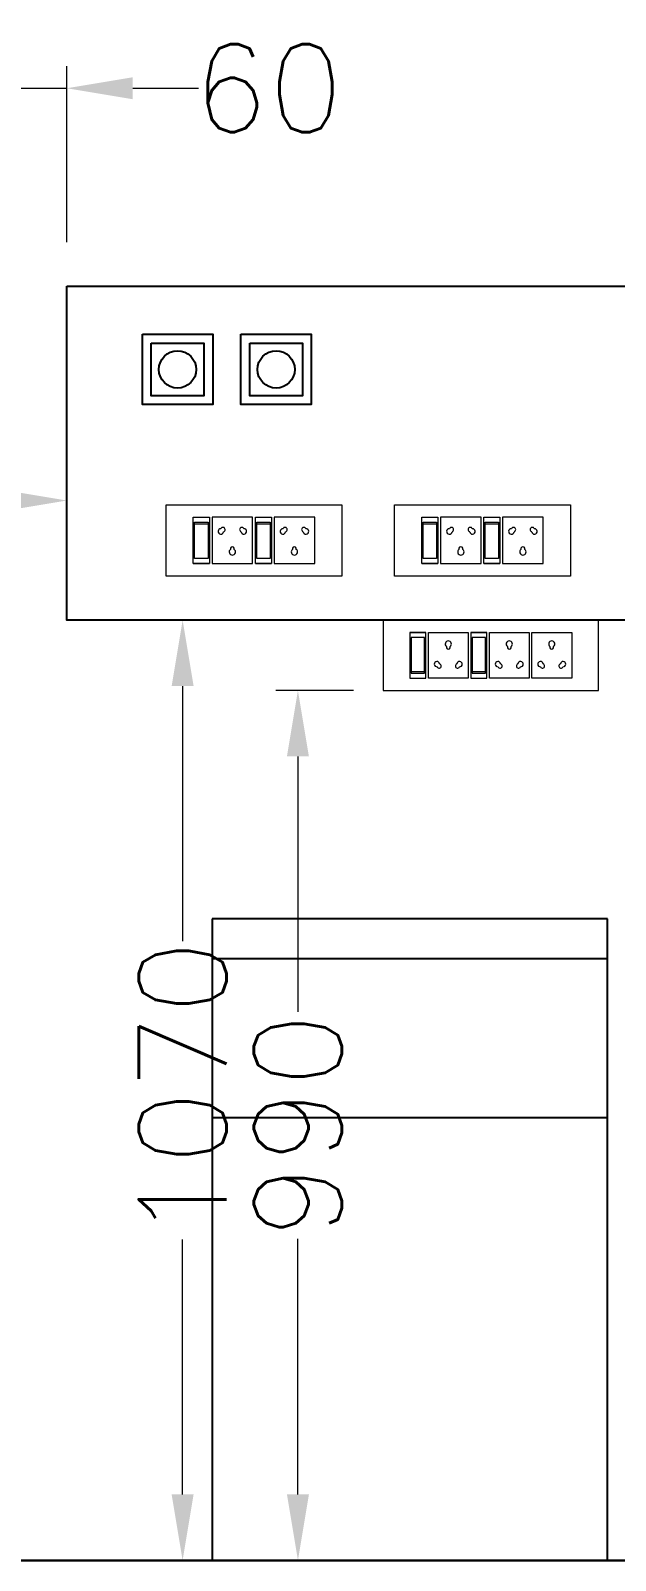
# Model space of a CAD drawing. Header units: millimetres. Extents: x 3552052 to 4144896, y -707811 to -630695.
# Drawn here: x 3662541 to 3663206, y -700186 to -698445 of the extents above; entities that cross this region are included whole.
import ezdxf

# ---------------------------------------------------------------- set-up
doc = ezdxf.new("R2010")
doc.units = ezdxf.units.MM
doc.header["$LTSCALE"] = 6
doc.header["$MEASUREMENT"] = 0
doc.layers.get('Defpoints').update_dxf_attribs({"linetype": 'CONTINUOUS', "lineweight": 0})
for name, color, linetype, lineweight in [('ELE-2NOS OF 6-16 RAW POWER SOCKET', 1, 'CONTINUOUS', 0), ('ELE-3NOS 6-16A POWER SOCKET', 5, 'CONTINUOUS', 0), ('ELE-4M UPS P.SB', 3, 'CONTINUOUS', 0), ('ELE. 2N0S OF 6-16 UPS SOCKETS', 191, 'CONTINUOUS', 0), ('EQP', 6, 'CONTINUOUS', 0), ('MEP_HVAC_RA_DUCT', 1, 'CONTINUOUS', 0)]:
    doc.layers.add(name, color=color, linetype=linetype, lineweight=lineweight)
doc.styles.add('ROMANS', font='romans.shx')
doc.dimstyles.new('AEPL1', dxfattribs={"dimtxt": 100, "dimasz": 75, "dimexe": 25, "dimexo": 50, "dimtad": 0, "dimdec": 0, "dimtxsty": 'ROMANS', "dimcen": 2.5, "dimclrd": 7, "dimclre": 7, "dimclrt": 7, "dimadec": 0, "dimazin": 0, "dimtfac": 1, "dimtdec": 0, "dimtmove": 0, "dimatfit": 3, "dimfxl": 1, "dimlwd": 0, "dimlwe": 0, "dimarcsym": 0})

# ---------------------------------------------------------------- blocks, each defined once
blk = doc.blocks.new('543WYH')
at = {"layer": 'ELE-2NOS OF 6-16 RAW POWER SOCKET', "color": 30, "linetype": 'ByBlock', "lineweight": 0}
for p, q in [((-123.5, -57), (-123.5, -90.8)), ((-26.5, -57), (-123.5, -57)), ((-26.5, -57), (-123.5, -57)), ((-113, -59.8), (-113, -88)), ((-37, -59.8), (-113, -59.8)), ((-109.6, -59.8), (-109.6, -88)), ((-37, -88), (-37, -59.8)), ((-26.5, -57), (-26.5, -90.8)), ((-26.5, -90.8), (-26.5, -57)), ((-123.5, -90.8), (-26.5, -90.8)), ((-123.5, -96.4), (-26.5, -96.4)), ((-123.5, -181.4), (-123.5, -96.4)), ((-113, -88), (-37, -88)), ((-26.5, -96.4), (-26.5, -181.4)), ((-26.5, -181.4), (-123.5, -181.4)), ((-123.5, -187.1), (-123.5, -220.9)), ((-26.5, -187.1), (-123.5, -187.1)), ((-26.5, -187.1), (-123.5, -187.1)), ((-113, -189.9), (-113, -218)), ((-37, -189.9), (-113, -189.9)), ((-109.6, -189.9), (-109.6, -218)), ((-37, -218), (-37, -189.9)), ((-26.5, -187.1), (-26.5, -220.9)), ((-26.5, -220.9), (-26.5, -187.1)), ((-123.5, -220.9), (-26.5, -220.9)), ((-123.5, -311.5), (-123.5, -226.5)), ((-123.5, -226.5), (-26.5, -226.5)), ((-113, -218), (-37, -218)), ((-26.5, -226.5), (-26.5, -311.5)), ((-26.5, -311.5), (-123.5, -311.5)), ((-123.5, -402.2), (-123.5, -317.1)), ((-123.5, -317.1), (-26.5, -317.1)), ((-26.5, -317.1), (-26.5, -402.2)), ((-26.5, -402.2), (-123.5, -402.2))]:
    blk.add_line(p, q, dxfattribs=at)
blk.add_lwpolyline([(-150, 0), (-150, -459.1), (0, -459.1), (0, 0)], close=True, dxfattribs=at)
for centre, radius, start, end in [((-97.9, -119.2), 4.6, 112.6838, 345.0951), ((-93.9, -114.7), 5.7, 275.2689, 182.51), ((-97.9, -158.6), 4.6, 14.9049, 247.3162), ((-93.9, -163.1), 5.7, 177.49, 84.7311), ((-57.7, -138.9), 4.22, 71.4031, 288.5969), ((-51, -138.9), 6.62, 217.1584, 142.8416), ((-97.9, -249.3), 4.6, 112.6838, 345.0951), ((-93.9, -244.8), 5.7, 275.2689, 182.51), ((-97.9, -288.7), 4.6, 14.9049, 247.3162), ((-93.9, -293.2), 5.7, 177.49, 84.7311), ((-57.7, -269), 4.22, 71.4031, 288.5969), ((-51, -269), 6.62, 217.1584, 142.8416), ((-97.9, -339.9), 4.6, 112.6838, 345.0951), ((-93.9, -335.4), 5.7, 275.2689, 182.51), ((-57.7, -359.7), 4.22, 71.4031, 288.5969), ((-51, -359.7), 6.62, 217.1584, 142.8416), ((-97.9, -379.4), 4.6, 14.9049, 247.3162), ((-93.9, -383.9), 5.7, 177.49, 84.7311)]:
    blk.add_arc(centre, radius, start, end, dxfattribs=at)
blk = doc.blocks.new('5Y3AQY')
at = {"layer": 'ELE. 2N0S OF 6-16 UPS SOCKETS', "color": 72, "lineweight": 0}
for p, q in [((-311.5, -26.5), (-277.7, -26.5)), ((-311.5, -123.5), (-311.5, -26.5)), ((-311.5, -123.5), (-311.5, -26.5)), ((-277.7, -26.5), (-277.7, -123.5)), ((-272.1, -26.5), (-272.1, -123.5)), ((-187.1, -26.5), (-272.1, -26.5)), ((-187.1, -123.5), (-187.1, -26.5)), ((-181.4, -26.5), (-147.6, -26.5)), ((-181.4, -123.5), (-181.4, -26.5)), ((-181.4, -123.5), (-181.4, -26.5)), ((-147.6, -26.5), (-147.6, -123.5)), ((-57, -26.5), (-142, -26.5)), ((-142, -26.5), (-142, -123.5)), ((-57, -123.5), (-57, -26.5)), ((-308.7, -37), (-280.5, -37)), ((-308.7, -113), (-308.7, -37)), ((-308.7, -40.4), (-280.5, -40.4)), ((-280.5, -37), (-280.5, -113)), ((-178.6, -37), (-150.4, -37)), ((-178.6, -113), (-178.6, -37)), ((-178.6, -40.4), (-150.4, -40.4)), ((-150.4, -37), (-150.4, -113)), ((-311.5, -123.5), (-277.7, -123.5)), ((-277.7, -123.5), (-311.5, -123.5)), ((-280.5, -113), (-308.7, -113)), ((-272.1, -123.5), (-187.1, -123.5)), ((-181.4, -123.5), (-147.6, -123.5)), ((-147.6, -123.5), (-181.4, -123.5)), ((-150.4, -113), (-178.6, -113)), ((-142, -123.5), (-57, -123.5))]:
    blk.add_line(p, q, dxfattribs=at)
blk.add_lwpolyline([(-368.5, 0), (0, 0), (0, -150), (-368.5, -150)], close=True, dxfattribs=at)
for centre, radius, start, end in [((-253.8, -56.1), 5.7, 87.49, 354.7311), ((-249.3, -52.1), 4.6, 284.9049, 157.3162), ((-209.8, -52.1), 4.6, 22.6838, 255.0951), ((-205.3, -56.1), 5.7, 185.2689, 92.51), ((-123.7, -56.1), 5.7, 87.49, 354.7311), ((-119.2, -52.1), 4.6, 284.9049, 157.3162), ((-79.7, -52.1), 4.6, 22.6838, 255.0951), ((-75.2, -56.1), 5.7, 185.2689, 92.51), ((-229.6, -99), 6.62, 127.1584, 52.8416), ((-229.6, -92.3), 4.22, 341.4031, 198.5969), ((-99.5, -99), 6.62, 127.1584, 52.8416), ((-99.5, -92.3), 4.22, 341.4031, 198.5969)]:
    blk.add_arc(centre, radius, start, end, dxfattribs=at)
blk = doc.blocks.new('*D168')
at = {"layer": 'Defpoints', "color": 0, "transparency": 16777216}
for p in [(3662958.3, -699195.7), (3662844.9, -700185.7), (3662958.3, -700185.7)]:
    blk.add_point(p, dxfattribs=at)
at = {"layer": 'ELE-4M UPS P.SB', "color": 7, "lineweight": 0, "transparency": 16777216}
for p, q in [((3662908.3, -699195.7), (3662819.9, -699195.7)), ((3662844.9, -699270.7), (3662844.9, -699561.5)), ((3662844.9, -700110.7), (3662844.9, -699819.9)), ((3662908.3, -700185.7), (3662819.9, -700185.7))]:
    blk.add_line(p, q, dxfattribs=at)
at = {"layer": 'ELE-4M UPS P.SB', "color": 7, "transparency": 16777216}
for points in [[(3662832.4, -699270.7), (3662857.4, -699270.7), (3662844.9, -699195.7)], [(3662832.4, -700110.7), (3662857.4, -700110.7), (3662844.9, -700185.7)]]:
    blk.add_solid(points, dxfattribs=at)
at = {"layer": 'ELE-4M UPS P.SB', "color": 7, "lineweight": -3, "transparency": 16777216, "insert": (3662844.9, -699690.7), "char_height": 100, "attachment_point": 5, "rotation": 90, "style": 'ROMANS'}
blk.add_mtext('990', dxfattribs=at)
blk = doc.blocks.new('*D169')
at = {"layer": 'Defpoints', "color": 0, "transparency": 16777216}
for p in [(3662581.9, -699115.7), (3662581.9, -700185.7), (3662713.7, -700185.7)]:
    blk.add_point(p, dxfattribs=at)
at = {"layer": 'ELE-4M UPS P.SB', "color": 7, "lineweight": 0, "transparency": 16777216}
for p, q in [((3662631.9, -699115.7), (3662738.7, -699115.7)), ((3662713.7, -699190.7), (3662713.7, -699481.1)), ((3662713.7, -700110.7), (3662713.7, -699820.4)), ((3662631.9, -700185.7), (3662738.7, -700185.7))]:
    blk.add_line(p, q, dxfattribs=at)
at = {"layer": 'ELE-4M UPS P.SB', "color": 7, "transparency": 16777216}
for points in [[(3662701.2, -699190.7), (3662726.2, -699190.7), (3662713.7, -699115.7)], [(3662701.2, -700110.7), (3662726.2, -700110.7), (3662713.7, -700185.7)]]:
    blk.add_solid(points, dxfattribs=at)
at = {"layer": 'ELE-4M UPS P.SB', "color": 7, "lineweight": -3, "transparency": 16777216, "insert": (3662713.7, -699650.7), "char_height": 100, "attachment_point": 5, "rotation": 90, "style": 'ROMANS'}
blk.add_mtext('1070', dxfattribs=at)
blk = doc.blocks.new('*D172')
at = {"layer": 'Defpoints', "color": 0, "transparency": 16777216}
for p in [(3662581.9, -698510.4), (3662521.9, -698655.7), (3662581.9, -698735.7)]:
    blk.add_point(p, dxfattribs=at)
at = {"layer": 'ELE-4M UPS P.SB', "color": 7, "lineweight": 0, "transparency": 16777216}
for p, q in [((3662521.9, -698605.7), (3662521.9, -698485.4)), ((3662581.9, -698685.7), (3662581.9, -698485.4)), ((3662446.9, -698510.4), (3662371.9, -698510.4)), ((3662521.9, -698510.4), (3662581.9, -698510.4)), ((3662656.9, -698510.4), (3662731.9, -698510.4))]:
    blk.add_line(p, q, dxfattribs=at)
at = {"layer": 'ELE-4M UPS P.SB', "color": 7, "transparency": 16777216}
for points in [[(3662446.9, -698497.9), (3662446.9, -698522.9), (3662521.9, -698510.4)], [(3662656.9, -698497.9), (3662656.9, -698522.9), (3662581.9, -698510.4)]]:
    blk.add_solid(points, dxfattribs=at)
at = {"layer": 'ELE-4M UPS P.SB', "color": 7, "lineweight": -3, "transparency": 16777216, "insert": (3662811.1, -698510.4), "char_height": 100, "attachment_point": 5, "style": 'ROMANS'}
blk.add_mtext('60', dxfattribs=at)
blk = doc.blocks.new('*D175')
at = {"layer": 'Defpoints', "color": 0, "transparency": 16777216}
for p in [(3661191.9, -698925.7), (3662581.9, -698925.7), (3661191.9, -698979.6)]:
    blk.add_point(p, dxfattribs=at)
at = {"layer": 'ELE-4M UPS P.SB', "color": 7, "lineweight": 0, "transparency": 16777216}
for p, q in [((3661191.9, -698975.7), (3661191.9, -699004.6)), ((3661266.9, -698979.6), (3661717.3, -698979.6)), ((3662506.9, -698979.6), (3662056.6, -698979.6)), ((3662581.9, -698975.7), (3662581.9, -699004.6))]:
    blk.add_line(p, q, dxfattribs=at)
at = {"layer": 'ELE-4M UPS P.SB', "color": 7, "transparency": 16777216}
for points in [[(3661266.9, -698967.1), (3661266.9, -698992.1), (3661191.9, -698979.6)], [(3662506.9, -698967.1), (3662506.9, -698992.1), (3662581.9, -698979.6)]]:
    blk.add_solid(points, dxfattribs=at)
at = {"layer": 'ELE-4M UPS P.SB', "color": 7, "lineweight": -3, "transparency": 16777216, "insert": (3661886.9, -698979.6), "char_height": 100, "attachment_point": 5, "style": 'ROMANS'}
blk.add_mtext('1390', dxfattribs=at)

msp = doc.modelspace()

# ---------------------------------------------------------------- linework, layer by layer
at = {"layer": 'ELE-4M UPS P.SB', "color": 4, "lineweight": -3}
msp.add_lwpolyline([(3662581.9, -698735.7), (3664047.6, -698735.7), (3664047.6, -699115.7), (3662581.9, -699115.7)], close=True, dxfattribs=at)
at = {"layer": 'ELE-4M UPS P.SB', "color": 0, "lineweight": -3}
for points in [[(3662667.9, -698790.4), (3662747.9, -698790.4), (3662747.9, -698870.4), (3662667.9, -698870.4)], [(3662780.1, -698790.4), (3662860.1, -698790.4), (3662860.1, -698870.4), (3662780.1, -698870.4)], [(3662677.9, -698800.4), (3662737.9, -698800.4), (3662737.9, -698860.4), (3662677.9, -698860.4)], [(3662790.1, -698800.4), (3662850.1, -698800.4), (3662850.1, -698860.4), (3662790.1, -698860.4)]]:
    msp.add_lwpolyline(points, close=True, dxfattribs=at)
for centre in [(3662707.9, -698830.4), (3662820.1, -698830.4)]:
    msp.add_circle(centre, 21.2, dxfattribs=at)
at = {"layer": 'EQP', "lineweight": -3}
for p, q in [((3663197.3, -699455.7), (3662747.3, -699455.7)), ((3662747.3, -699455.7), (3662747.3, -700185.7)), ((3663197.3, -700185.7), (3663197.3, -699455.7)), ((3663197.3, -699501.3), (3662747.3, -699501.3)), ((3663197.3, -699682), (3662747.3, -699682)), ((3662747.3, -700185.7), (3663197.3, -700185.7))]:
    msp.add_line(p, q, dxfattribs=at)
at = {"layer": 'MEP_HVAC_RA_DUCT', "color": 7, "lineweight": 30}
msp.add_lwpolyline([(3665751.9, -700185.7), (3659191.9, -700185.7)], dxfattribs=at)

# ---------------------------------------------------------------- block references
at = {"layer": 'ELE-3NOS 6-16A POWER SOCKET', "color": 254, "lineweight": -3, "true_color": 0xdebad0, "xscale": 0.5333333333333333, "yscale": 0.5333333333333333, "zscale": 0.5333333333333333, "rotation": 90}
msp.add_blockref('543WYH', (3662941.9, -699115.7), dxfattribs=at)
at = {"layer": 'ELE. 2N0S OF 6-16 UPS SOCKETS', "color": 3, "lineweight": -3, "xscale": 0.5427728613564214, "yscale": 0.5427728613564214, "zscale": 0.5427728613564214}
for p in [(3662894.9, -698984.3), (3663154.9, -698984.3)]:
    msp.add_blockref('5Y3AQY', p, dxfattribs=at)

# ---------------------------------------------------------------- dimensions: what is measured, and where the dimension line sits
at = {"layer": 'ELE-4M UPS P.SB', "color": 0, "lineweight": -3}
for base, p1, p2, picture, middle in [((3662581.9, -698510.4), (3662521.9, -698655.7), (3662581.9, -698735.7), '*D172', (3662811.1, -698510.4)), ((3661191.9, -698979.6), (3662581.9, -698925.7), (3661191.9, -698925.7), '*D175', (3661886.9, -698979.6))]:
    dim = msp.add_linear_dim(base=base, p1=p1, p2=p2, dimstyle='AEPL1', dxfattribs=at)
    dim.commit()
    dim.dimension.update_dxf_attribs({"geometry": picture, "text_midpoint": middle})
for base, p1, p2, picture, middle in [((3662713.7, -700185.7), (3662581.9, -699115.7), (3662581.9, -700185.7), '*D169', (3662713.7, -699650.7)), ((3662844.9, -700185.7), (3662958.3, -699195.7), (3662958.3, -700185.7), '*D168', (3662844.9, -699690.7))]:
    dim = msp.add_linear_dim(base=base, p1=p1, p2=p2, angle=90, dimstyle='AEPL1', dxfattribs=at)
    dim.commit()
    dim.dimension.update_dxf_attribs({"geometry": picture, "text_midpoint": middle})

doc.saveas('drawing.dxf')
